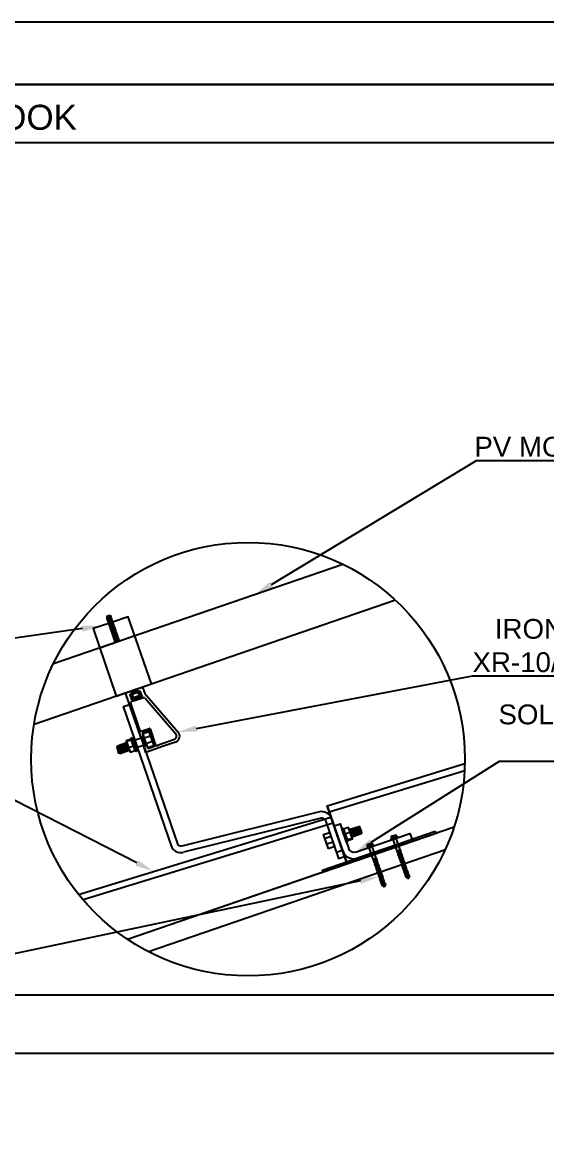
# Model space of a CAD drawing. Header units: millimetres. Extents: x -419 to 20046, y -14642 to 2638.
# Drawn here: x 3213 to 3464, y -10330 to -9799 of the extents above; entities that cross this region are included whole.
import ezdxf

# ---------------------------------------------------------------- set-up
doc = ezdxf.new("R2010")
doc.units = ezdxf.units.MM
for name, color, linetype in [('PDF6_0', 7, 'Continuous'), ('PDF6_PDF15_Anno', 7, 'Continuous'), ('PDF6_PDF15_E-MODULE', 5, 'Continuous'), ('PDF6_PDF15_PV-ROOF', 7, 'Continuous'), ('PDF6_PDF15_STRUCTURE', 7, 'Continuous'), ('PDF6_PDF4_Geometry', 7, 'Continuous'), ('PDF6_PDF_Geometry', 7, 'Continuous'), ('PDF6_Text', 7, 'Continuous')]:
    doc.layers.add(name, color=color, linetype=linetype)
for name, color, linetype, true_color in [('PDF6_PDF15_A-PV-HARDWARE', 7, 'Continuous', 0xd9d9d9), ('PDF6_PDF15_PV-ARRAY-MOUNT', 7, 'Continuous', 0x720000), ('PDF6_PDF15_PV-ARRAY-RAIL', 7, 'Continuous', 0x009325)]:
    doc.layers.add(name, color=color, linetype=linetype, true_color=true_color)
doc.styles.add('PDF Arial', font='arial.ttf')

msp = doc.modelspace()

# ---------------------------------------------------------------- linework, layer by layer
at = {"layer": 'PDF6_0', "lineweight": 25}
msp.add_lwpolyline([(2166.387, -9799.017), (2166.387, -10898.926), (3866.246, -10898.926), (3866.246, -9799.017)], close=True, dxfattribs=at)
for points in [[(3332.502, -10068.659), (3430.678, -10009.263), (3507.147, -10009.263)], [(3241.774, -10089.911), (3184.649, -10097.994), (2981.669, -10097.994)], [(3296.538, -10137.772), (3428.771, -10112.615), (3525.947, -10112.615)], [(3380.273, -10192.264), (3441.758, -10153.484), (3528.944, -10153.484)], [(3267.93, -10202.254), (3201.723, -10168.469), (3063.769, -10168.469)], [(3375.097, -10210.882), (3180.744, -10251.75), (2966.502, -10251.75)]]:
    msp.add_lwpolyline(points, dxfattribs=at)
at = {"layer": 'PDF6_0', "transparency": 33554559}
for points in [[(3333.229, -10069.931), (3324.783, -10073.382), (3331.685, -10067.388)], [(3241.593, -10088.458), (3250.675, -10088.639), (3241.956, -10091.364)], [(3296.811, -10139.225), (3287.638, -10139.498), (3296.266, -10136.319)], [(3381.091, -10193.535), (3372.644, -10197.077), (3379.456, -10190.992)], [(3268.566, -10200.892), (3275.922, -10206.341), (3267.204, -10203.616)], [(3374.733, -10209.338), (3383.815, -10208.974), (3375.369, -10212.335)]]:
    msp.add_solid(points, dxfattribs=at)
at = {"layer": 'PDF6_PDF15_A-PV-HARDWARE', "lineweight": 25}
for points in [[(3253.581, -10084.28), (3255.034, -10083.735), (3254.943, -10083.644), (3253.581, -10084.098)], [(3253.308, -10084.552), (3253.672, -10084.643), (3255.125, -10084.189), (3255.397, -10083.826)], [(3269.383, -10120.063), (3269.928, -10121.788), (3265.387, -10123.423), (3264.752, -10121.607)], [(3266.023, -10120.063), (3267.385, -10119.609), (3267.839, -10119.699), (3267.385, -10119.609), (3267.749, -10119.245), (3265.569, -10119.972), (3267.749, -10119.245), (3267.385, -10119.609), (3266.023, -10120.063), (3265.569, -10119.972), (3266.023, -10120.063), (3265.751, -10120.335)], [(3266.114, -10120.426), (3267.567, -10119.972), (3267.839, -10119.699), (3265.751, -10120.335)], [(3265.841, -10120.789), (3267.93, -10120.063), (3267.658, -10120.335), (3266.295, -10120.88)], [(3265.66, -10142.041), (3267.93, -10148.671), (3267.658, -10148.761), (3265.296, -10142.222)], [(3273.652, -10139.225), (3276.013, -10146.037), (3273.107, -10147.036), (3270.836, -10140.224)], [(3359.748, -10195.442), (3357.387, -10188.631), (3360.293, -10187.632), (3362.654, -10194.443)], [(3368.467, -10192.355), (3366.106, -10185.725), (3366.469, -10185.634), (3368.739, -10192.264)]]:
    msp.add_lwpolyline(points, close=True, dxfattribs=at)
for points in [[(3254.489, -10087.368), (3246.951, -10089.911), (3258.031, -10122.242), (3274.923, -10116.43), (3263.753, -10084.189), (3256.215, -10086.732)], [(3253.581, -10084.28), (3253.308, -10084.552)], [(3255.125, -10084.189), (3255.579, -10084.28), (3253.49, -10084.916), (3253.672, -10084.643)], [(3255.579, -10084.28), (3255.306, -10084.552), (3253.853, -10085.006), (3253.49, -10084.916)], [(3255.306, -10084.552), (3255.67, -10084.643), (3253.581, -10085.279), (3253.853, -10085.006)], [(3255.67, -10084.643), (3255.397, -10084.916), (3254.035, -10085.37), (3253.581, -10085.279)], [(3255.397, -10084.916), (3255.851, -10085.006), (3253.672, -10085.733), (3254.035, -10085.37)], [(3255.851, -10085.006), (3255.579, -10085.279), (3254.126, -10085.824), (3253.672, -10085.733)], [(3255.579, -10085.279), (3255.942, -10085.37), (3253.853, -10086.096), (3254.126, -10085.824)], [(3255.942, -10085.37), (3255.67, -10085.733), (3254.217, -10086.187), (3253.853, -10086.096)], [(3255.67, -10085.733), (3256.124, -10085.824), (3254.035, -10086.55), (3254.217, -10086.187)], [(3256.124, -10085.824), (3255.851, -10086.096), (3254.398, -10086.641), (3254.035, -10086.55)], [(3255.851, -10086.096), (3256.215, -10086.187), (3254.126, -10086.914), (3254.398, -10086.641)], [(3256.215, -10086.187), (3255.942, -10086.55), (3254.58, -10087.005), (3254.126, -10086.914)], [(3255.942, -10086.55), (3256.396, -10086.55), (3254.217, -10087.277), (3254.58, -10087.005)], [(3256.396, -10086.55), (3256.124, -10086.914), (3254.671, -10087.368), (3254.217, -10087.277)], [(3256.124, -10086.914), (3256.487, -10087.005), (3254.398, -10087.731), (3254.671, -10087.368)], [(3256.487, -10087.005), (3256.215, -10087.277), (3254.761, -10087.822), (3254.398, -10087.731)], [(3256.215, -10087.277), (3256.669, -10087.368), (3254.58, -10088.094), (3254.761, -10087.822)], [(3256.669, -10087.368), (3256.396, -10087.731), (3254.943, -10088.185), (3254.58, -10088.094)], [(3256.396, -10087.731), (3256.759, -10087.822), (3254.671, -10088.458), (3254.943, -10088.185)], [(3256.759, -10087.822), (3256.487, -10088.094), (3255.125, -10088.548), (3254.671, -10088.458)], [(3256.487, -10088.094), (3256.941, -10088.185), (3254.761, -10088.912), (3255.125, -10088.548)], [(3256.941, -10088.185), (3256.669, -10088.458), (3255.216, -10089.003), (3254.761, -10088.912)], [(3256.669, -10088.458), (3257.032, -10088.548), (3254.943, -10089.275), (3255.216, -10089.003)], [(3257.032, -10088.548), (3256.759, -10088.912), (3255.397, -10089.366), (3254.943, -10089.275)], [(3255.034, -10083.735), (3255.397, -10083.826)], [(3256.759, -10088.912), (3257.214, -10088.912), (3255.125, -10089.729), (3255.397, -10089.366)], [(3257.214, -10088.912), (3256.941, -10089.275), (3255.488, -10089.82), (3255.125, -10089.729)], [(3250.13, -10099.083), (3266.931, -10093.271)], [(3256.941, -10089.275), (3257.304, -10089.366), (3255.216, -10090.092), (3255.488, -10089.82)], [(3257.304, -10089.366), (3257.032, -10089.729), (3255.67, -10090.183), (3255.216, -10090.092)], [(3257.032, -10089.729), (3257.486, -10089.729), (3255.397, -10090.456), (3255.67, -10090.183)], [(3257.486, -10089.729), (3257.214, -10090.092), (3255.76, -10090.546), (3255.397, -10090.456)], [(3257.214, -10090.092), (3257.577, -10090.183), (3255.488, -10090.819), (3255.76, -10090.546)], [(3257.577, -10090.183), (3257.304, -10090.456), (3255.942, -10090.91), (3255.488, -10090.819)], [(3257.304, -10090.456), (3257.758, -10090.546), (3255.67, -10091.273), (3255.942, -10090.91)], [(3257.758, -10090.546), (3257.486, -10090.819), (3256.033, -10091.364), (3255.67, -10091.273)], [(3257.486, -10090.819), (3257.849, -10090.91), (3255.76, -10091.636), (3256.033, -10091.364)], [(3257.849, -10090.91), (3257.577, -10091.273), (3256.215, -10091.727), (3255.76, -10091.636)], [(3257.577, -10091.273), (3258.031, -10091.364), (3255.942, -10092.09), (3256.215, -10091.727)], [(3258.031, -10091.364), (3257.758, -10091.636), (3256.305, -10092.181), (3255.942, -10092.09)], [(3257.758, -10091.636), (3258.122, -10091.727), (3256.033, -10092.454), (3256.305, -10092.181)], [(3258.122, -10091.727), (3257.849, -10092), (3256.487, -10092.544), (3256.033, -10092.454)], [(3257.849, -10092), (3258.303, -10092.09), (3256.215, -10092.908), (3256.487, -10092.544)], [(3258.303, -10092.09), (3258.031, -10092.454), (3256.578, -10092.908), (3256.215, -10092.908)], [(3258.031, -10092.454), (3258.394, -10092.544), (3256.305, -10093.271), (3256.578, -10092.908)], [(3258.394, -10092.544), (3258.122, -10092.817), (3256.759, -10093.362), (3256.305, -10093.271)], [(3258.122, -10092.817), (3258.576, -10092.908), (3256.487, -10093.634), (3256.759, -10093.362)], [(3258.576, -10092.908), (3258.303, -10093.271), (3256.85, -10093.725), (3256.487, -10093.634)], [(3258.303, -10093.271), (3258.667, -10093.362), (3256.578, -10093.998), (3256.85, -10093.725)], [(3258.667, -10093.362), (3258.394, -10093.634), (3257.032, -10094.088), (3256.578, -10093.998)], [(3258.394, -10093.634), (3258.848, -10093.725), (3256.759, -10094.452), (3257.032, -10094.088)], [(3258.848, -10093.725), (3258.576, -10093.998), (3257.123, -10094.542), (3256.759, -10094.452)], [(3258.576, -10093.998), (3258.939, -10094.088), (3256.85, -10094.815), (3257.123, -10094.542)], [(3258.939, -10094.088), (3258.667, -10094.361), (3257.214, -10094.906), (3256.85, -10094.815)], [(3258.667, -10094.361), (3259.121, -10094.452), (3257.032, -10095.269), (3257.214, -10094.906)], [(3259.121, -10094.452), (3258.848, -10094.815), (3257.395, -10095.36), (3257.032, -10095.269)], [(3258.848, -10094.815), (3259.212, -10094.906), (3257.123, -10095.632), (3257.395, -10095.36)], [(3259.212, -10094.906), (3258.939, -10095.178), (3257.577, -10095.723), (3257.123, -10095.632)], [(3258.939, -10095.178), (3259.393, -10095.269), (3257.214, -10095.996), (3257.577, -10095.723)], [(3259.393, -10095.269), (3259.121, -10095.632), (3257.668, -10096.086), (3257.214, -10095.996)], [(3259.121, -10095.632), (3259.484, -10095.723), (3257.395, -10096.45), (3257.668, -10096.086)], [(3257.395, -10096.45), (3257.668, -10096.45)], [(3259.484, -10095.723), (3259.302, -10095.905)], [(3265.569, -10119.972), (3265.841, -10119.699)], [(3267.385, -10119.064), (3267.294, -10119.154), (3265.841, -10119.699), (3265.66, -10119.609)], [(3266.114, -10120.426), (3265.841, -10120.789)], [(3266.295, -10120.88), (3266.023, -10121.152)], [(3267.749, -10119.245), (3267.294, -10119.154)], [(3267.567, -10119.972), (3267.93, -10120.063)], [(3268.112, -10120.426), (3267.658, -10120.335)], [(3269.111, -10122.151), (3268.475, -10120.335)], [(3266.295, -10123.15), (3265.66, -10121.243)], [(3271.381, -10141.95), (3266.205, -10143.676)], [(3270.564, -10142.132), (3270.746, -10144.765)], [(3271.018, -10141.95), (3271.29, -10145.855)], [(3271.472, -10142.313), (3274.378, -10141.314)], [(3259.847, -10149.76), (3259.302, -10149.579), (3258.394, -10146.763), (3258.667, -10146.309)], [(3263.117, -10144.675), (3258.667, -10146.219), (3259.756, -10149.76), (3264.297, -10148.126)], [(3258.757, -10146.219), (3258.848, -10146.854)], [(3259.212, -10146.037), (3259.393, -10148.671)], [(3259.756, -10145.855), (3260.029, -10149.67)], [(3260.211, -10145.674), (3260.483, -10149.488)], [(3260.665, -10145.492), (3260.937, -10149.306)], [(3261.21, -10145.401), (3261.391, -10149.125)], [(3261.664, -10145.219), (3261.936, -10149.034)], [(3262.118, -10145.038), (3262.39, -10148.852)], [(3262.572, -10144.856), (3262.844, -10148.671)], [(3265.206, -10142.949), (3262.754, -10143.766), (3264.661, -10149.125), (3267.113, -10148.307)], [(3265.296, -10143.312), (3262.935, -10144.13)], [(3263.117, -10144.765), (3263.298, -10148.489)], [(3263.662, -10146.219), (3263.843, -10148.398)], [(3263.843, -10146.854), (3266.295, -10146.037)], [(3272.562, -10145.401), (3267.385, -10147.127)], [(3270.019, -10142.313), (3270.11, -10142.949)], [(3271.472, -10142.404), (3271.745, -10145.674)], [(3272.108, -10144.13), (3272.199, -10145.492)], [(3272.38, -10144.947), (3275.287, -10143.948)], [(3264.297, -10148.035), (3264.297, -10148.217)], [(3370.919, -10189.721), (3375.46, -10188.177), (3375.732, -10187.632), (3374.733, -10184.907), (3374.279, -10184.635)], [(3361.02, -10189.63), (3358.113, -10190.629)], [(3368.921, -10191.537), (3371.282, -10190.72), (3369.375, -10185.271), (3366.923, -10186.088)], [(3370.192, -10187.541), (3367.74, -10188.449)], [(3369.829, -10186.451), (3369.738, -10186.27), (3374.279, -10184.726), (3375.46, -10188.177)], [(3370.374, -10188.177), (3370.283, -10186.088)], [(3371.01, -10189.721), (3370.737, -10185.906)], [(3371.464, -10189.539), (3371.191, -10185.725)], [(3372.009, -10189.358), (3371.645, -10185.543)], [(3372.463, -10189.176), (3372.19, -10185.452)], [(3372.917, -10188.994), (3372.644, -10185.271)], [(3373.371, -10188.903), (3373.099, -10185.089)], [(3373.825, -10188.722), (3373.553, -10184.907)], [(3374.37, -10188.54), (3374.098, -10184.726)], [(3374.824, -10188.449), (3374.643, -10185.816)], [(3375.278, -10188.268), (3375.278, -10187.541)], [(3361.928, -10192.355), (3359.022, -10193.354)], [(3368.83, -10191.083), (3371.101, -10190.357)]]:
    msp.add_lwpolyline(points, dxfattribs=at)
for points in [[(3265.256, -10142.125, 0.2274801), (3265.428, -10144.042, 0.2433157), (3266.312, -10145.912, 0.2217895), (3267.57, -10148.775)], [(3368.689, -10192.18, 0.2275051), (3368.517, -10190.263, 0.2433157), (3367.633, -10188.393)]]:
    msp.add_lwpolyline(points, format="xyb", dxfattribs=at)
msp.add_arc((3364.062, -10188.313), 3.678, 359.21445, 49.23523, dxfattribs=at)
at = {"layer": 'PDF6_PDF15_Anno', "lineweight": 25}
msp.add_circle((3321.196, -10152.53), 103.942, dxfattribs=at)
at = {"layer": 'PDF6_PDF15_E-MODULE', "lineweight": 25}
for points in [[(3227.97, -10106.621), (3366.56, -10058.941)], [(3391.807, -10076.197), (3218.615, -10135.865)]]:
    msp.add_lwpolyline(points, dxfattribs=at)
at = {"layer": 'PDF6_PDF15_PV-ARRAY-MOUNT', "lineweight": 25}
for points in [[(3284.459, -10194.08), (3261.482, -10127.328), (3264.388, -10126.329), (3287.365, -10193.081)], [(3356.206, -10180.821), (3290.272, -10197.168)], [(3358.386, -10181.91), (3364.562, -10200.165), (3367.468, -10199.166), (3361.201, -10180.911)], [(3366.65, -10196.623), (3362.473, -10184.453), (3365.379, -10183.454), (3369.557, -10195.533)], [(3372.644, -10197.077), (3398.8, -10188.086), (3399.799, -10190.992), (3373.644, -10199.983)], [(3392.443, -10189.721), (3392.171, -10188.903), (3389.809, -10189.63), (3390.173, -10190.538)], [(3389.9, -10190.72), (3392.806, -10189.721)], [(3389.9, -10190.811), (3392.806, -10189.812)], [(3390.354, -10189.448), (3390.808, -10190.447)], [(3391.535, -10188.994), (3391.898, -10190.084)], [(3381, -10193.626), (3380.637, -10192.809), (3378.366, -10193.535), (3378.639, -10194.443)], [(3378.457, -10194.716), (3381.272, -10193.717)], [(3378.457, -10194.807), (3381.272, -10193.808)], [(3378.911, -10193.444), (3379.274, -10194.443)], [(3381.181, -10200.347), (3381.091, -10199.983), (3379.274, -10194.807)], [(3380.092, -10192.99), (3380.455, -10193.989)], [(3382.725, -10200.165), (3382.453, -10199.529), (3380.637, -10194.353)], [(3392.625, -10196.351), (3392.534, -10196.078), (3390.717, -10190.901)], [(3394.169, -10196.26), (3393.896, -10195.533), (3392.171, -10190.357)], [(3363.563, -10197.168), (3366.469, -10196.169)], [(3381, -10200.437), (3381, -10200.437)], [(3382.998, -10200.256), (3382.998, -10200.256)], [(3392.443, -10196.532), (3392.443, -10196.532)], [(3392.715, -10197.168), (3392.715, -10197.168)], [(3392.897, -10197.804), (3392.897, -10197.804)], [(3394.259, -10196.896), (3393.079, -10197.077)], [(3393.17, -10198.439), (3393.17, -10198.439)], [(3393.351, -10199.166), (3393.351, -10199.166)], [(3394.714, -10198.258), (3393.533, -10198.349)], [(3393.624, -10199.802), (3393.624, -10199.802)], [(3394.895, -10198.894), (3393.715, -10199.075)], [(3393.805, -10200.437), (3393.805, -10200.437)], [(3394.441, -10196.896), (3394.259, -10196.532)], [(3395.349, -10200.165), (3394.259, -10200.347)], [(3394.441, -10196.26), (3394.441, -10196.26)], [(3394.623, -10196.896), (3394.623, -10196.896)], [(3394.895, -10197.531), (3394.895, -10197.531)], [(3395.077, -10198.258), (3395.077, -10198.258)], [(3395.349, -10199.529), (3395.168, -10199.166)], [(3395.258, -10198.894), (3395.258, -10198.894)], [(3395.531, -10200.165), (3395.349, -10199.802)], [(3395.531, -10199.529), (3395.531, -10199.529)], [(3395.803, -10200.801), (3395.622, -10200.437)], [(3395.713, -10200.165), (3395.713, -10200.165)], [(3381.272, -10201.164), (3381.272, -10201.164)], [(3381.454, -10201.8), (3381.454, -10201.8)], [(3381.817, -10202.254), (3381.636, -10201.891)], [(3381.636, -10202.435), (3381.636, -10202.435)], [(3382.998, -10201.527), (3381.817, -10201.709)], [(3381.908, -10203.071), (3381.908, -10203.071)], [(3383.179, -10202.163), (3382.09, -10202.345)], [(3382.09, -10203.707), (3382.09, -10203.707)], [(3382.362, -10204.433), (3382.362, -10204.433)], [(3382.544, -10205.069), (3382.544, -10205.069)], [(3383.906, -10204.161), (3382.725, -10204.252)], [(3382.998, -10205.523), (3382.816, -10205.16)], [(3382.816, -10205.705), (3382.816, -10205.705)], [(3383.179, -10201.527), (3382.998, -10201.164)], [(3383.179, -10200.892), (3383.179, -10200.892)], [(3384.36, -10205.432), (3383.179, -10205.614)], [(3383.361, -10201.527), (3383.361, -10201.527)], [(3383.634, -10202.799), (3383.452, -10202.435)], [(3383.634, -10202.163), (3383.634, -10202.163)], [(3383.815, -10202.799), (3383.815, -10202.799)], [(3384.088, -10203.434), (3384.088, -10203.434)], [(3384.269, -10204.797), (3384.179, -10204.343)], [(3384.269, -10204.161), (3384.269, -10204.161)], [(3384.542, -10205.432), (3384.36, -10205.069)], [(3384.451, -10204.797), (3384.451, -10204.797)], [(3384.723, -10206.068), (3384.633, -10205.705)], [(3384.723, -10205.432), (3384.723, -10205.432)], [(3394.078, -10201.073), (3394.078, -10201.073)], [(3394.259, -10201.709), (3394.259, -10201.709)], [(3394.623, -10202.254), (3394.532, -10201.8)], [(3394.532, -10202.435), (3394.532, -10202.435)], [(3394.895, -10202.89), (3394.714, -10202.526)], [(3394.714, -10203.071), (3394.714, -10203.071)], [(3396.076, -10202.163), (3394.895, -10202.254)], [(3394.986, -10203.707), (3394.986, -10203.707)], [(3396.257, -10202.799), (3395.077, -10202.98)], [(3395.168, -10204.343), (3395.168, -10204.343)], [(3395.531, -10204.888), (3395.349, -10204.433)], [(3395.349, -10204.978), (3395.349, -10204.978)], [(3395.622, -10205.614), (3395.622, -10205.614)], [(3395.985, -10200.892), (3395.985, -10200.892)], [(3396.167, -10201.436), (3396.167, -10201.436)], [(3396.439, -10202.799), (3396.348, -10202.345)], [(3396.439, -10202.163), (3396.439, -10202.163)], [(3396.621, -10203.434), (3396.53, -10203.071)], [(3396.621, -10202.799), (3396.621, -10202.799)], [(3396.893, -10204.07), (3396.802, -10203.707)], [(3396.893, -10203.434), (3396.893, -10203.434)], [(3397.075, -10204.706), (3396.984, -10204.343)], [(3397.075, -10204.07), (3397.075, -10204.07)], [(3397.347, -10204.797), (3397.347, -10204.797)], [(3397.529, -10206.068), (3397.438, -10205.705)], [(3397.529, -10205.432), (3397.529, -10205.432)], [(3382.998, -10206.341), (3382.998, -10206.341)], [(3383.27, -10206.976), (3383.27, -10206.976)], [(3384.633, -10206.068), (3383.452, -10206.25)], [(3383.452, -10207.612), (3383.452, -10207.612)], [(3383.724, -10208.339), (3383.724, -10208.339)], [(3384.996, -10207.431), (3383.815, -10207.612)], [(3383.906, -10208.974), (3383.906, -10208.974)], [(3384.269, -10209.429), (3384.179, -10209.065)], [(3384.179, -10209.61), (3384.179, -10209.61)], [(3384.36, -10210.246), (3384.36, -10210.246)], [(3385.722, -10209.338), (3384.542, -10209.519)], [(3384.723, -10210.791), (3384.633, -10210.337)], [(3384.633, -10210.972), (3384.633, -10210.972)], [(3384.996, -10206.704), (3384.814, -10206.341)], [(3384.996, -10206.068), (3384.996, -10206.068)], [(3385.178, -10206.704), (3385.178, -10206.704)], [(3385.45, -10207.431), (3385.45, -10207.431)], [(3385.632, -10208.066), (3385.632, -10208.066)], [(3385.813, -10209.338), (3385.722, -10208.974)], [(3385.904, -10208.702), (3385.904, -10208.702)], [(3386.086, -10209.973), (3385.995, -10209.61)], [(3386.086, -10209.338), (3386.086, -10209.338)], [(3386.267, -10209.973), (3386.267, -10209.973)], [(3386.54, -10210.609), (3386.54, -10210.609)], [(3395.803, -10206.341), (3395.803, -10206.341)], [(3396.076, -10206.976), (3396.076, -10206.976)], [(3396.257, -10207.612), (3396.257, -10207.612)], [(3396.53, -10208.248), (3396.53, -10208.248)], [(3396.712, -10208.974), (3396.712, -10208.974)], [(3396.893, -10208.793), (3396.802, -10208.339)], [(3398.074, -10208.066), (3396.893, -10208.157)], [(3398.255, -10208.793), (3398.165, -10209.701), (3397.801, -10209.792), (3397.075, -10208.974)], [(3397.166, -10208.793), (3398.346, -10208.702), (3397.166, -10208.793)], [(3397.801, -10206.068), (3397.801, -10206.068)], [(3397.983, -10207.34), (3397.892, -10206.976)], [(3397.983, -10206.704), (3397.983, -10206.704)], [(3398.165, -10207.34), (3398.165, -10207.34)], [(3398.437, -10207.975), (3398.437, -10207.975)], [(3398.619, -10208.702), (3398.619, -10208.702)], [(3384.814, -10211.517), (3384.814, -10211.517)], [(3384.996, -10212.244), (3384.996, -10212.244)], [(3385.178, -10212.062), (3385.087, -10211.699)], [(3386.358, -10211.336), (3385.178, -10211.427)], [(3385.268, -10212.88), (3385.268, -10212.88)], [(3386.631, -10211.971), (3385.45, -10212.153)], [(3386.812, -10212.789), (3386.721, -10213.606), (3386.358, -10213.697), (3385.632, -10212.97)], [(3385.722, -10212.789), (3386.812, -10212.607), (3385.722, -10212.789)], [(3386.721, -10211.336), (3386.721, -10211.336)], [(3386.994, -10211.971), (3386.994, -10211.971)], [(3387.176, -10212.607), (3387.176, -10212.607)]]:
    msp.add_lwpolyline(points, dxfattribs=at)
for points in [[(3361.118, -10180.919, 0.3888849), (3355.389, -10177.824), (3289.545, -10194.262)], [(3381.363, -10200.982), (3381.181, -10200.528, -0.0829544), (3380.992, -10200.513)], [(3381.13, -10200.285, 0.2072206), (3381.363, -10200.347), (3382.544, -10200.165, -0.0212166), (3382.897, -10200.171)], [(3382.907, -10200.892), (3382.816, -10200.437, 0.0635556), (3382.954, -10200.223)], [(3392.401, -10196.384, -0.0152681), (3392.568, -10196.285, 0.2072202), (3392.813, -10196.346)], [(3392.852, -10197.162, -0.0829528), (3392.622, -10197.125, -0.0152666), (3392.752, -10197.014, 0.2072218), (3392.998, -10197.072)], [(3394.385, -10197.064, 0.1833594), (3394.247, -10196.977, 0.0151729), (3393.672, -10197.018, -0.0196094), (3392.806, -10197.077), (3392.715, -10196.623)], [(3393.503, -10196.434, -0.0151729), (3394.061, -10196.352, -0.1833594), (3394.208, -10196.412, 0.0635556), (3394.406, -10196.176, 0.0211921), (3393.987, -10196.26), (3392.806, -10196.441)], [(3393.26, -10198.349), (3393.17, -10197.895, -0.0829544), (3392.889, -10197.879)], [(3392.895, -10197.76, -0.0152666), (3393.079, -10197.622), (3392.897, -10197.259)], [(3393.883, -10197.669, -0.0151749), (3394.441, -10197.622), (3393.26, -10197.713, -0.2072211), (3393.005, -10197.633)], [(3393.036, -10198.382, -0.0152681), (3393.204, -10198.283, 0.2072202), (3393.449, -10198.344)], [(3393.095, -10198.52, 0.0829536), (3393.32, -10198.522, 0.0196086), (3394.136, -10198.375)], [(3393.805, -10199.62), (3393.624, -10199.166, -0.0829544), (3393.343, -10199.151)], [(3393.75, -10198.974, -0.2072243), (3393.533, -10198.984), (3393.351, -10198.621)], [(3393.53, -10199.667, -0.0152666), (3393.658, -10199.555, 0.2072202), (3393.903, -10199.616)], [(3393.533, -10199.125, 0.0196094), (3394.398, -10199.016, -0.0151729), (3394.974, -10198.975, -0.1833594), (3395.111, -10199.062, 0.0635556), (3395.305, -10198.861)], [(3394.088, -10200.251, -0.2072218), (3393.843, -10200.162, 0.0152681), (3393.672, -10200.289)], [(3393.987, -10200.256), (3393.805, -10199.893, 0.0196087), (3394.637, -10199.747)], [(3394.609, -10199.667, -0.0151749), (3395.168, -10199.529), (3393.987, -10199.711)], [(3393.987, -10200.397, 0.0196094), (3394.852, -10200.288, -0.0151729), (3395.428, -10200.247, -0.1833594), (3395.565, -10200.333, 0.0635556), (3395.759, -10200.133)], [(3395.622, -10200.801), (3394.441, -10200.982, -0.2072243), (3394.169, -10200.982), (3394.078, -10200.528)], [(3394.845, -10198.433, 0.1833611), (3394.705, -10198.352, 0.015174), (3394.198, -10198.394)], [(3394.804, -10198.167), (3394.714, -10197.804, 0.1833594), (3394.515, -10197.715)], [(3394.623, -10197.622), (3394.532, -10197.168, 0.0635556), (3394.669, -10196.954)], [(3395.077, -10198.894), (3394.895, -10198.439, 0.0635556), (3395.033, -10198.225, 0.0211921), (3394.655, -10198.213)], [(3395.487, -10199.497, -0.0635556), (3395.293, -10199.697, 0.1833594), (3395.151, -10199.622)], [(3381.179, -10201.03, -0.0152666), (3381.306, -10200.917, 0.2072202), (3381.551, -10200.978)], [(3381.636, -10201.618), (3381.454, -10201.164, -0.0829536), (3381.198, -10201.153)], [(3381.36, -10201.665, -0.0152666), (3381.512, -10201.57, 0.2072243), (3381.762, -10201.608)], [(3383.361, -10202.163), (3383.27, -10201.709, 0.1833594), (3383.072, -10201.62, 0.0151729), (3382.514, -10201.701, -0.0196094), (3381.635, -10201.759, -0.0829544), (3381.446, -10201.784)], [(3381.593, -10202.287, -0.0152681), (3381.76, -10202.188, 0.2072202), (3382.005, -10202.25)], [(3382.258, -10201.029, -0.0151749), (3382.816, -10200.892), (3381.636, -10201.073)], [(3382.921, -10203.017, -0.0196087), (3382.058, -10203.063, -0.0829536), (3381.815, -10203.028, -0.0152666), (3381.945, -10202.917, 0.2072218), (3382.191, -10202.976)], [(3382.09, -10202.98), (3381.908, -10202.526, 0.0196087), (3382.74, -10202.381)], [(3382.544, -10204.252), (3382.362, -10203.798, -0.0829544), (3382.082, -10203.782)], [(3382.488, -10203.606, -0.2072243), (3382.271, -10203.616), (3382.18, -10203.162)], [(3382.229, -10204.285, -0.0152681), (3382.396, -10204.186, 0.2072202), (3382.641, -10204.248)], [(3382.894, -10202.936, -0.0151749), (3383.452, -10202.799), (3382.271, -10202.98)], [(3382.288, -10204.423, 0.0829536), (3382.512, -10204.425, 0.0196087), (3383.375, -10204.379)], [(3382.536, -10205.054, 0.0829544), (3382.757, -10205.024, 0.0196086), (3383.62, -10204.934, -0.0151749), (3384.179, -10204.797), (3382.998, -10204.978)], [(3383.149, -10203.609, -0.0151729), (3383.724, -10203.525), (3382.544, -10203.707)], [(3382.943, -10204.877, -0.2072243), (3382.725, -10204.888), (3382.635, -10204.433)], [(3383.099, -10205.518, -0.2072218), (3382.854, -10205.429, 0.0152681), (3382.683, -10205.557)], [(3382.808, -10200.985, -0.1833611), (3382.946, -10201.044, 0.0635556), (3383.135, -10200.859)], [(3384.952, -10206.036, -0.0635556), (3384.758, -10206.236, 0.1833594), (3384.62, -10206.15, 0.0151729), (3384.045, -10206.191, -0.0196094), (3383.179, -10206.25), (3383.089, -10205.796)], [(3383.39, -10204.297, -0.015174), (3383.898, -10204.255, -0.1833611), (3384.036, -10204.313, 0.0635556), (3384.225, -10204.129)], [(3384.088, -10204.161), (3383.906, -10203.707, 0.0635556), (3384.043, -10203.493, 0.0211921), (3383.666, -10203.481)], [(3383.815, -10203.434), (3383.724, -10203.071, 0.0635556), (3383.862, -10202.857)], [(3384.301, -10205.388, -0.0211921), (3384.679, -10205.4, -0.0635556), (3384.485, -10205.601, 0.1833594), (3384.348, -10205.514, 0.0151729), (3383.785, -10205.607)], [(3384.498, -10204.764, -0.0635556), (3384.304, -10204.965, 0.1833594), (3384.161, -10204.889)], [(3394.441, -10201.618), (3394.259, -10201.164, -0.0829544), (3393.979, -10201.149)], [(3395.245, -10201.665, -0.0151749), (3395.803, -10201.527), (3394.623, -10201.618, -0.2072202), (3394.384, -10201.553, 0.0152666), (3394.166, -10201.665)], [(3394.185, -10201.789, 0.0829536), (3394.409, -10201.792, 0.0196087), (3395.273, -10201.745)], [(3394.814, -10202.249, -0.2072218), (3394.57, -10202.16, 0.0152681), (3394.399, -10202.287)], [(3394.62, -10202.937, -0.0152666), (3394.838, -10202.824, 0.2072202), (3395.083, -10202.885)], [(3394.623, -10202.395, 0.0196094), (3395.488, -10202.286, -0.0151729), (3396.064, -10202.245, -0.1833594), (3396.201, -10202.331, 0.0635556), (3396.395, -10202.131, 0.0211921), (3396.017, -10202.118)], [(3395.136, -10203.699, -0.0829536), (3394.893, -10203.663, -0.0152666), (3395.077, -10203.525), (3394.895, -10203.162)], [(3395.747, -10200.969, 0.1833594), (3395.61, -10200.883, 0.0151729), (3395.047, -10200.975)], [(3396.136, -10204.244, -0.0151729), (3396.712, -10204.161), (3395.531, -10204.252, -0.2072243), (3395.226, -10204.203, 0.0152704), (3395.058, -10204.256)], [(3395.349, -10204.161), (3395.168, -10203.798, 0.0196087), (3395.999, -10203.652)], [(3395.347, -10204.935, -0.0152666), (3395.474, -10204.822, 0.2072202), (3395.719, -10204.883)], [(3395.972, -10203.572, -0.0151749), (3396.53, -10203.434), (3395.349, -10203.616)], [(3395.528, -10205.571, -0.0152666), (3395.658, -10205.46, 0.2072218), (3395.904, -10205.518)], [(3395.985, -10206.159), (3395.803, -10205.705, -0.0829544), (3395.614, -10205.69)], [(3395.803, -10205.523), (3395.622, -10205.069, 0.0196087), (3396.453, -10204.924)], [(3396.383, -10202.967, 0.1833594), (3396.245, -10202.881, 0.0151729), (3395.682, -10202.973)], [(3395.744, -10205.66, 0.0196086), (3396.607, -10205.57, -0.0151749), (3397.166, -10205.432), (3395.985, -10205.614)], [(3395.985, -10201.436), (3395.803, -10201.073, 0.0635556), (3395.941, -10200.859)], [(3397.246, -10204.712, 0.0212166), (3396.893, -10204.706), (3395.803, -10204.888)], [(3396.257, -10202.163), (3396.076, -10201.709, 0.0635556), (3396.213, -10201.495)], [(3397.347, -10205.342), (3397.166, -10204.978, 0.1833594), (3396.967, -10204.889)], [(3397.236, -10205.525, -0.1833609), (3397.386, -10205.585, 0.0635556), (3397.575, -10205.4)], [(3383.634, -10207.521), (3383.452, -10207.067, -0.0829544), (3383.172, -10207.052)], [(3384.256, -10206.842, -0.0151749), (3384.814, -10206.704), (3383.634, -10206.886, -0.2072243), (3383.361, -10206.886), (3383.27, -10206.431)], [(3383.825, -10207.516, -0.2072218), (3383.581, -10207.427, 0.0152681), (3383.409, -10207.555)], [(3384.088, -10208.793), (3383.906, -10208.339, -0.0829544), (3383.626, -10208.323)], [(3383.665, -10207.658, 0.0196086), (3384.509, -10207.548, -0.015174), (3385.023, -10207.488)], [(3385.268, -10208.066), (3384.088, -10208.157, -0.2072243), (3383.815, -10208.157), (3383.724, -10207.703)], [(3383.815, -10208.298, 0.0196094), (3384.681, -10208.189, -0.0151729), (3385.256, -10208.148, -0.1833594), (3385.394, -10208.234)], [(3383.898, -10208.959, 0.0829544), (3384.122, -10208.97, 0.0196086), (3384.963, -10208.819)], [(3383.903, -10208.84, -0.0152666), (3384.031, -10208.727, 0.2072202), (3384.276, -10208.789)], [(3384.461, -10209.424, -0.2072218), (3384.216, -10209.334, 0.0152681), (3384.045, -10209.462)], [(3384.892, -10208.84, -0.0151749), (3385.45, -10208.702), (3384.269, -10208.884)], [(3384.269, -10209.569, 0.0196094), (3385.135, -10209.46, -0.0151729), (3385.71, -10209.42, -0.1833594), (3385.848, -10209.506)], [(3384.528, -10210.083, 0.0152666), (3384.352, -10210.23, 0.0829544), (3384.577, -10210.241)], [(3385.383, -10210.093, -0.019609), (3384.542, -10210.155), (3384.36, -10209.701)], [(3385.904, -10209.973), (3384.723, -10210.155, -0.2072243), (3384.418, -10210.107)], [(3384.539, -10210.838, -0.0152666), (3384.667, -10210.725, 0.2072202), (3384.912, -10210.787)], [(3384.996, -10211.427), (3384.814, -10210.972, -0.0829536), (3384.558, -10210.962)], [(3385.618, -10210.838, -0.0151749), (3386.177, -10210.7), (3384.996, -10210.791)], [(3385.178, -10207.34), (3385.087, -10206.976, 0.0635556), (3385.224, -10206.762)], [(3385.45, -10208.066), (3385.268, -10207.612, 0.0635556), (3385.406, -10207.398)], [(3386.12, -10210.142, 0.1833594), (3385.983, -10210.055, 0.0151729), (3385.42, -10210.148)], [(3385.86, -10208.67, -0.0635556), (3385.666, -10208.87, 0.1833594), (3385.524, -10208.795)], [(3385.632, -10208.702), (3385.541, -10208.248, 0.0635556), (3385.678, -10208.034)], [(3386.54, -10211.245), (3386.358, -10210.882, 0.1833594), (3386.16, -10210.793)], [(3386.267, -10210.7), (3386.177, -10210.246, 0.0635556), (3386.314, -10210.032)], [(3395.761, -10206.193, -0.0152681), (3395.928, -10206.094, 0.2072202), (3396.173, -10206.155)], [(3395.982, -10206.842, -0.0152666), (3396.11, -10206.729, 0.2072202), (3396.355, -10206.79)], [(3396.001, -10206.966, 0.0829536), (3396.226, -10206.968, 0.0196087), (3397.089, -10206.922)], [(3396.257, -10206.795), (3396.076, -10206.431, 0.0196087), (3396.907, -10206.286)], [(3396.712, -10208.157), (3396.53, -10207.703, -0.0829544), (3396.25, -10207.688)], [(3396.255, -10207.569, -0.0152666), (3396.439, -10207.431), (3396.348, -10207.067)], [(3397.766, -10205.985, 0.0211921), (3397.347, -10206.068), (3396.257, -10206.25)], [(3396.397, -10208.191, -0.0152681), (3396.564, -10208.092, 0.2072202), (3396.809, -10208.153)], [(3397.062, -10206.842, -0.0151749), (3397.62, -10206.704), (3396.439, -10206.886)], [(3396.472, -10208.332, 0.0829564), (3396.726, -10208.324, 0.0196087), (3397.543, -10208.193, -0.015174), (3398.101, -10208.124, -0.1833609), (3398.197, -10208.232)], [(3397.334, -10207.477, -0.0151749), (3397.892, -10207.34), (3396.712, -10207.521)], [(3397.801, -10206.704), (3397.62, -10206.25, 0.1833609), (3397.418, -10206.16, 0.015174), (3396.831, -10206.204)], [(3397.611, -10206.798, -0.1833611), (3397.75, -10206.856, 0.0635556), (3397.939, -10206.672, 0.0211921), (3397.561, -10206.659)], [(3398.329, -10208.795, -0.1833594), (3398.477, -10208.877, 0.1833611), (3398.353, -10208.759, 0.0151749), (3397.788, -10208.84, -0.0151749), (3398.346, -10208.702), (3398.346, -10208.248)], [(3398.263, -10208.171, 0.0635529), (3398.438, -10207.973, 0.0211921), (3398.015, -10208.022)], [(3398.255, -10207.975), (3398.074, -10207.612, 0.0635556), (3398.211, -10207.398)], [(3398.476, -10208.854, 0.0635556), (3398.665, -10208.67, -0.0635529), (3398.535, -10208.897)], [(3385.097, -10211.422, -0.2072218), (3384.852, -10211.332, 0.0152681), (3384.681, -10211.46)], [(3386.721, -10211.971), (3386.631, -10211.517, 0.1833594), (3386.432, -10211.428, 0.0151729), (3385.874, -10211.51, -0.0196094), (3384.996, -10211.567, -0.0829544), (3384.806, -10211.593)], [(3385.45, -10212.698), (3385.268, -10212.244, -0.0829544), (3384.988, -10212.229)], [(3384.993, -10212.11, -0.0152666), (3385.121, -10211.997, 0.2072202), (3385.366, -10212.058)], [(3386.95, -10211.939, -0.0635556), (3386.756, -10212.14, 0.1833594), (3386.618, -10212.053, 0.0151729), (3386.056, -10212.146)], [(3386.91, -10212.665, 0.0151749), (3386.345, -10212.745, -0.0151749), (3386.886, -10212.7, -0.1833594), (3387.001, -10212.802, 0.0635529), (3387.176, -10212.604)], [(3386.798, -10212.556, -0.0211914), (3387.193, -10212.521, 0.0211914), (3386.812, -10212.607), (3386.903, -10212.244), (3386.812, -10212.244)], [(3387.222, -10212.666, -0.0635556), (3387.034, -10212.873, 0.1833611), (3386.895, -10212.792)]]:
    msp.add_lwpolyline(points, format="xyb", dxfattribs=at)
for points in [[(3389.991, -10191.083), (3389.809, -10190.629), (3392.715, -10189.63), (3392.897, -10190.084)], [(3378.548, -10195.079), (3378.366, -10194.534), (3381.181, -10193.535), (3381.454, -10194.08)]]:
    msp.add_lwpolyline(points, close=True, dxfattribs=at)
for points in [[(3396.788, -10208.72, 0.0152666), (3396.618, -10208.84, -0.0152666)], [(3396.637, -10208.964, 0.0829536), (3396.862, -10208.966, -0.0829536)], [(3396.839, -10208.73, 0.2072218), (3397.085, -10208.788, -0.2072218)], [(3398.583, -10208.619, 0.0211921), (3398.197, -10208.657, -0.0211921)], [(3385.345, -10212.716, 0.0152666), (3385.175, -10212.836, -0.0152666)], [(3385.305, -10212.726, 0.2072218), (3385.551, -10212.784, -0.2072218)], [(3385.423, -10212.931, 0.0196087), (3386.282, -10212.825, -0.0196087)]]:
    msp.add_lwpolyline(points, format="xyb", close=True, dxfattribs=at)
for centre, radius, start, end in [((3356.524, -10182.501), 1.771, 19.00084, 104.00206), ((3288.955, -10192.491), 4.859, 198.9734, 283.97461), ((3288.955, -10192.4), 1.771, 199.00084, 284.00206), ((3371.782, -10194.761), 5.495, 198.98987, 288.98987), ((3382.771, -10203.389), 3.496, 119.04216, 122.54161), ((3380.228, -10189.948), 10.58, 275.27336, 279.76682), ((3383.77, -10209.565), 9.4, 97.56955, 101.04666), ((3382.498, -10200.574), 0.227, 41.25339, 82.81461), ((3392.488, -10195.851), 0.681, 259.86497, 278.83311), ((3391.671, -10185.952), 10.58, 275.27336, 279.76682), ((3392.125, -10187.042), 10.853, 275.2075, 279.70089), ((3395.395, -10201.755), 3.406, 123.42614, 126.9247), ((3393.669, -10199.121), 0.681, 259.86497, 278.83311), ((3393.851, -10199.847), 0.681, 259.86497, 278.83311), ((3394.85, -10201.482), 4.586, 93.27931, 98.13545), ((3395.031, -10202.118), 4.677, 92.57084, 97.42682), ((3394.032, -10196.941), 1.044, 307.05673, 321.60302), ((3395.485, -10203.389), 4.586, 93.27931, 98.13545), ((3395.758, -10204.115), 4.677, 92.90575, 97.76751), ((3395.94, -10204.66), 4.586, 93.27931, 98.13545), ((3380.5, -10190.22), 11.035, 274.81749, 279.31089), ((3381.681, -10201.754), 0.772, 262.28174, 281.25052), ((3384.133, -10206.387), 3.406, 123.42614, 126.9247), ((3381.318, -10193.127), 10.58, 275.27336, 279.76682), ((3384.588, -10207.658), 3.406, 123.42614, 126.9247), ((3384.224, -10211.29), 9.036, 96.46537, 99.94273), ((3383.316, -10205.387), 4.677, 92.57084, 97.42682), ((3382.862, -10205.024), 0.681, 259.86497, 278.83311), ((3383.588, -10206.023), 4.586, 93.27931, 98.13545), ((3382.044, -10195.125), 10.58, 275.27336, 279.76682), ((3383.77, -10206.749), 4.677, 92.90575, 97.76751), ((3382.589, -10200.846), 1.044, 307.05673, 321.60302), ((3383.225, -10202.481), 0.227, 42.02252, 83.58406), ((3383.951, -10207.385), 4.677, 92.57084, 97.42682), ((3382.771, -10201.573), 1.044, 311.22624, 325.77194), ((3383.497, -10203.117), 0.227, 41.25339, 82.81461), ((3383.679, -10203.752), 0.227, 41.25339, 82.81461), ((3384.496, -10208.747), 4.677, 92.90575, 97.76751), ((3384.678, -10209.383), 4.677, 92.57084, 97.42682), ((3396.031, -10203.753), 3.406, 123.42614, 126.9247), ((3393.215, -10190.493), 10.58, 275.27336, 279.76682), ((3394.577, -10201.664), 0.772, 262.28174, 281.25052), ((3394.759, -10202.39), 0.681, 257.78861, 276.75694), ((3393.942, -10192.491), 10.58, 275.27336, 279.76682), ((3395.213, -10203.298), 0.318, 233.21786, 280.04682), ((3395.213, -10203.662), 0.681, 258.71704, 277.68499), ((3395.395, -10204.297), 0.772, 262.28174, 281.25052), ((3394.396, -10193.762), 10.58, 275.27336, 279.76682), ((3396.121, -10205.387), 4.677, 92.57084, 97.42682), ((3396.394, -10206.113), 4.677, 92.90575, 97.76751), ((3395.849, -10201.845), 0.227, 39.01217, 80.57377), ((3396.848, -10207.385), 4.677, 92.90575, 97.76751), ((3397.029, -10208.021), 4.677, 92.57084, 97.42682), ((3398.028, -10214.105), 9.399, 96.33895, 99.81652), ((3395.849, -10202.118), 1.044, 307.05673, 321.60302), ((3396.484, -10203.752), 0.227, 42.02252, 83.58406), ((3397.302, -10208.566), 4.586, 93.27931, 98.13545), ((3396.03, -10202.844), 1.044, 307.05673, 321.60302), ((3396.666, -10204.388), 0.227, 41.25339, 82.81461), ((3396.303, -10203.389), 1.044, 307.05673, 321.60302), ((3397.756, -10209.928), 4.586, 93.27931, 98.13545), ((3396.485, -10204.116), 1.044, 307.05673, 321.60302), ((3384.951, -10208.929), 3.406, 123.42614, 126.9247), ((3383.134, -10205.66), 0.681, 258.71704, 277.68499), ((3383.316, -10205.932), 0.318, 233.21786, 280.04682), ((3385.223, -10209.656), 3.406, 123.42614, 126.9247), ((3383.497, -10207.022), 0.681, 259.86497, 278.83311), ((3382.408, -10196.214), 10.853, 275.2075, 279.70089), ((3385.677, -10210.928), 3.406, 123.42614, 126.9247), ((3384.224, -10208.929), 0.681, 259.86497, 278.83311), ((3385.132, -10210.564), 4.586, 93.27931, 98.13545), ((3385.314, -10211.29), 4.677, 92.57084, 97.42682), ((3383.861, -10200.029), 11.035, 274.81749, 279.31089), ((3384.769, -10207.113), 0.227, 41.25339, 82.81461), ((3385.586, -10211.926), 4.586, 93.27931, 98.13545), ((3385.041, -10207.748), 0.227, 39.01217, 80.57377), ((3385.859, -10212.562), 4.586, 93.27931, 98.13545), ((3386.04, -10213.288), 4.677, 92.90575, 97.76751), ((3386.313, -10213.833), 4.586, 93.27931, 98.13545), ((3386.494, -10214.56), 4.586, 93.27931, 98.13545), ((3385.314, -10208.657), 1.044, 307.05673, 321.60302), ((3386.767, -10215.286), 4.677, 92.90575, 97.76751), ((3385.677, -10210.019), 1.044, 307.05673, 321.60302), ((3395.849, -10205.569), 0.772, 262.28174, 281.25052), ((3396.575, -10207.203), 0.318, 228.60368, 275.43247), ((3395.485, -10196.85), 10.853, 275.2075, 279.70089), ((3395.94, -10198.031), 11.035, 274.81749, 279.31089), ((3395.94, -10198.031), 11.035, 274.81749, 279.31089), ((3396.939, -10205.478), 1.044, 311.22624, 325.77194), ((3398.392, -10211.835), 4.586, 93.27931, 98.13545), ((3397.847, -10207.658), 0.227, 42.02252, 83.58406), ((3385.314, -10212.199), 0.681, 259.86497, 278.83311), ((3385.314, -10212.199), 0.681, 259.86497, 278.83311), ((3384.224, -10201.664), 10.58, 275.27336, 279.76682), ((3386.948, -10215.831), 4.586, 93.27931, 98.13545), ((3385.949, -10210.655), 1.044, 307.05673, 321.60302), ((3387.221, -10216.558), 4.677, 92.90575, 97.76751)]:
    msp.add_arc(centre, radius, start, end, dxfattribs=at)
msp.add_open_spline([(3369.421, -10195.455), (3369.87, -10196.711), (3371.292, -10197.379), (3372.596, -10196.946)], degree=3, dxfattribs=at)
at = {"layer": 'PDF6_PDF15_PV-ARRAY-RAIL', "lineweight": 25}
for points in [[(3286.457, -10144.402), (3280.191, -10146.491), (3272.289, -10149.306), (3271.29, -10146.4), (3272.653, -10145.855), (3273.198, -10147.399), (3276.376, -10146.309), (3273.743, -10138.771), (3270.564, -10139.861), (3271.109, -10141.405), (3269.747, -10141.95), (3262.481, -10120.698), (3265.024, -10119.881), (3265.569, -10121.243), (3264.57, -10121.607), (3265.387, -10123.968), (3268.657, -10122.878), (3270.382, -10122.242), (3269.474, -10119.881), (3268.475, -10120.244), (3268.021, -10118.791), (3270.655, -10117.974), (3271.745, -10121.062), (3287.638, -10139.498)], [(3264.842, -10125.693), (3269.383, -10138.953)], [(3271.654, -10123.15), (3286.639, -10140.406)], [(3269.837, -10139.135), (3273.924, -10137.772)], [(3274.288, -10137.954), (3276.921, -10145.855)], [(3285.912, -10143.04), (3277.375, -10146.037), (3278.284, -10145.674)]]:
    msp.add_lwpolyline(points, dxfattribs=at)
msp.add_lwpolyline([(3271.2, -10123.06), (3265.115, -10125.058, 0.4142145), (3264.869, -10125.61)], format="xyb", dxfattribs=at)
for centre, radius, start, end in [((3271.245, -10123.378), 0.409, 42.12164, 109.00087), ((3269.61, -10138.817), 0.227, 199.00077, 289.00119), ((3273.879, -10137.999), 0.227, 19.00077, 109.00119), ((3285.322, -10141.451), 1.589, 288.98989, 42.11057), ((3285.413, -10141.451), 3.042, 289.25901, 42.37978), ((3277.148, -10145.719), 0.227, 199.00077, 289.00119)]:
    msp.add_arc(centre, radius, start, end, dxfattribs=at)
at = {"layer": 'PDF6_PDF15_PV-ROOF', "lineweight": 25}
for points in [[(3420.052, -10185.089), (3368.648, -10202.708), (3359.112, -10174.917), (3425.138, -10154.574)], [(3360.111, -10177.824), (3425.047, -10157.934)], [(3359.112, -10174.917), (3368.648, -10202.708), (3263.48, -10238.945)], [(3239.958, -10217.421), (3360.929, -10180.276), (3361.928, -10183.273), (3242.138, -10220.054)]]:
    msp.add_lwpolyline(points, dxfattribs=at)
msp.add_lwpolyline([(3410.97, -10187.087), (3411.333, -10188.086), (3357.296, -10206.704), (3356.933, -10205.705)], close=True, dxfattribs=at)
at = {"layer": 'PDF6_PDF15_STRUCTURE', "lineweight": 25}
for points in [[(3420.052, -10185.089), (3263.48, -10238.945)], [(3415.784, -10195.987), (3273.561, -10244.939)]]:
    msp.add_lwpolyline(points, dxfattribs=at)
at = {"layer": 'PDF6_PDF4_Geometry', "lineweight": 25}
for points in [[(2206.347, -10869.047), (3572.81, -10869.047), (3572.81, -9828.988), (2206.347, -9828.988)], [(2206.347, -10869.047), (3572.81, -10869.047), (3572.81, -9828.988), (2206.347, -9828.988)], [(3572.81, -9828.988), (3572.81, -9856.96), (2621.844, -9856.96), (2621.844, -9828.988)], [(3571.811, -10265.555), (3571.811, -10293.618), (2621.844, -10293.618), (2621.844, -10265.555)], [(3571.811, -10265.555), (3571.811, -10293.618), (2621.844, -10293.618), (2621.844, -10265.555)]]:
    msp.add_lwpolyline(points, close=True, dxfattribs=at)
at = {"layer": 'PDF6_PDF_Geometry', "lineweight": 25}
msp.add_lwpolyline([(3826.285, -9828.988), (3826.285, -10868.956), (2206.347, -10868.956), (2206.347, -9828.988), (3826.285, -9828.988), (3826.285, -10868.956), (3572.81, -10868.956), (3572.81, -10836.17), (3826.285, -10836.17), (3572.81, -10836.17), (3572.81, -10803.203), (3826.285, -10803.203)], dxfattribs=at)

# ---------------------------------------------------------------- texts
at = {"layer": 'PDF6_Text', "attachment_point": 7, "style": 'PDF Arial'}
for s, insert, char_height in [('ATTACHMENT DETAIL- IRONRIDGE ALL TILE HOOK', (2827.549, -9850.807), 11.99963), ('PV MODULE', (3429.679, -10007.518), 9.4997), ('IRONRIDGE', (3439.487, -10094.886), 9.4997), ('XR-10/168"RAIL', (3428.771, -10110.87), 9.49966), ('SOLAR HOOK', (3441.213, -10135.936), 9.4997)]:
    msp.add_mtext(s, dxfattribs=dict(at, insert=insert, char_height=char_height))

doc.saveas('drawing.dxf')
